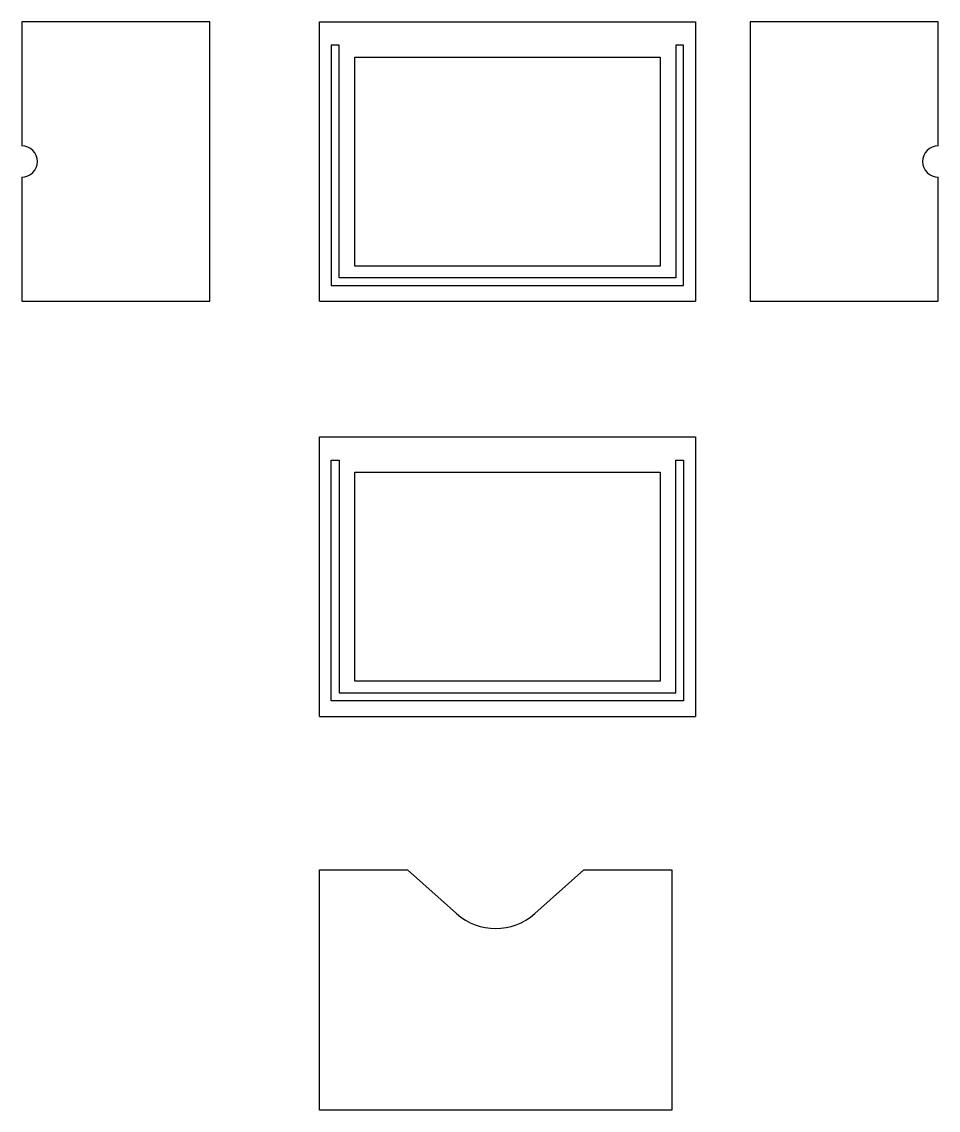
# Model space of a CAD drawing. Header units: millimetres. Extents: x 20 to 1190, y 10 to 1400.
import ezdxf

# ---------------------------------------------------------------- set-up
doc = ezdxf.new("R2010")
doc.units = ezdxf.units.MM
doc.layers.get('0').update_dxf_attribs({"linetype": 'CONTINUOUS', "lineweight": 25, "true_color": 0xffffff})

msp = doc.modelspace()

# ---------------------------------------------------------------- linework, layer by layer
for p, q in [((260, 1400), (20, 1400)), ((20, 1400), (20, 1241.5)), ((260, 1043), (260, 1400)), ((400, 1400), (880, 1400)), ((400, 1043), (400, 1400)), ((880, 1400), (880, 1043)), ((1190, 1400), (950, 1400)), ((950, 1400), (950, 1043)), ((1190, 1241.5), (1190, 1400)), ((445, 1088), (445, 1355)), ((445, 1355), (835, 1355)), ((835, 1355), (835, 1088)), ((20, 1201.5), (20, 1043)), ((1190, 1043), (1190, 1201.5)), ((835, 1088), (445, 1088)), ((20, 1043), (260, 1043)), ((400, 1043), (880, 1043)), ((950, 1043), (1190, 1043)), ((400, 870), (880, 870)), ((400, 513), (400, 870)), ((880, 870), (880, 513)), ((445, 558), (445, 825)), ((445, 825), (835, 825)), ((835, 825), (835, 558)), ((835, 558), (445, 558)), ((400, 513), (880, 513)), ((400, 317), (512.5, 317)), ((400, 10), (400, 317)), ((512.5, 317), (575, 261.1)), ((737.5, 317), (675, 261.1)), ((737.5, 317), (850, 317)), ((850, 317), (850, 10)), ((850, 10), (400, 10))]:
    msp.add_line(p, q)
at = {"color": 1, "true_color": 0xff0000}
for points in [[(425, 1073), (425, 1370), (415, 1370), (415, 1073), (415, 1063), (425, 1063), (855, 1063), (865, 1063), (865, 1073), (865, 1370), (855, 1370), (855, 1073), (425, 1073)], [(415, 543), (415, 840), (425, 840), (425, 543), (855, 543), (855, 840), (865, 840), (865, 543), (865, 533), (855, 533), (425, 533), (415, 533), (415, 543)]]:
    msp.add_lwpolyline(points, dxfattribs=at)
for centre, radius, start, end in [((20, 1221.5), 20, 270, 90), ((1190, 1221.5), 20, 90, 270), ((625, 317), 75, 228.1897, 311.8103)]:
    msp.add_arc(centre, radius, start, end)

doc.saveas('drawing.dxf')
